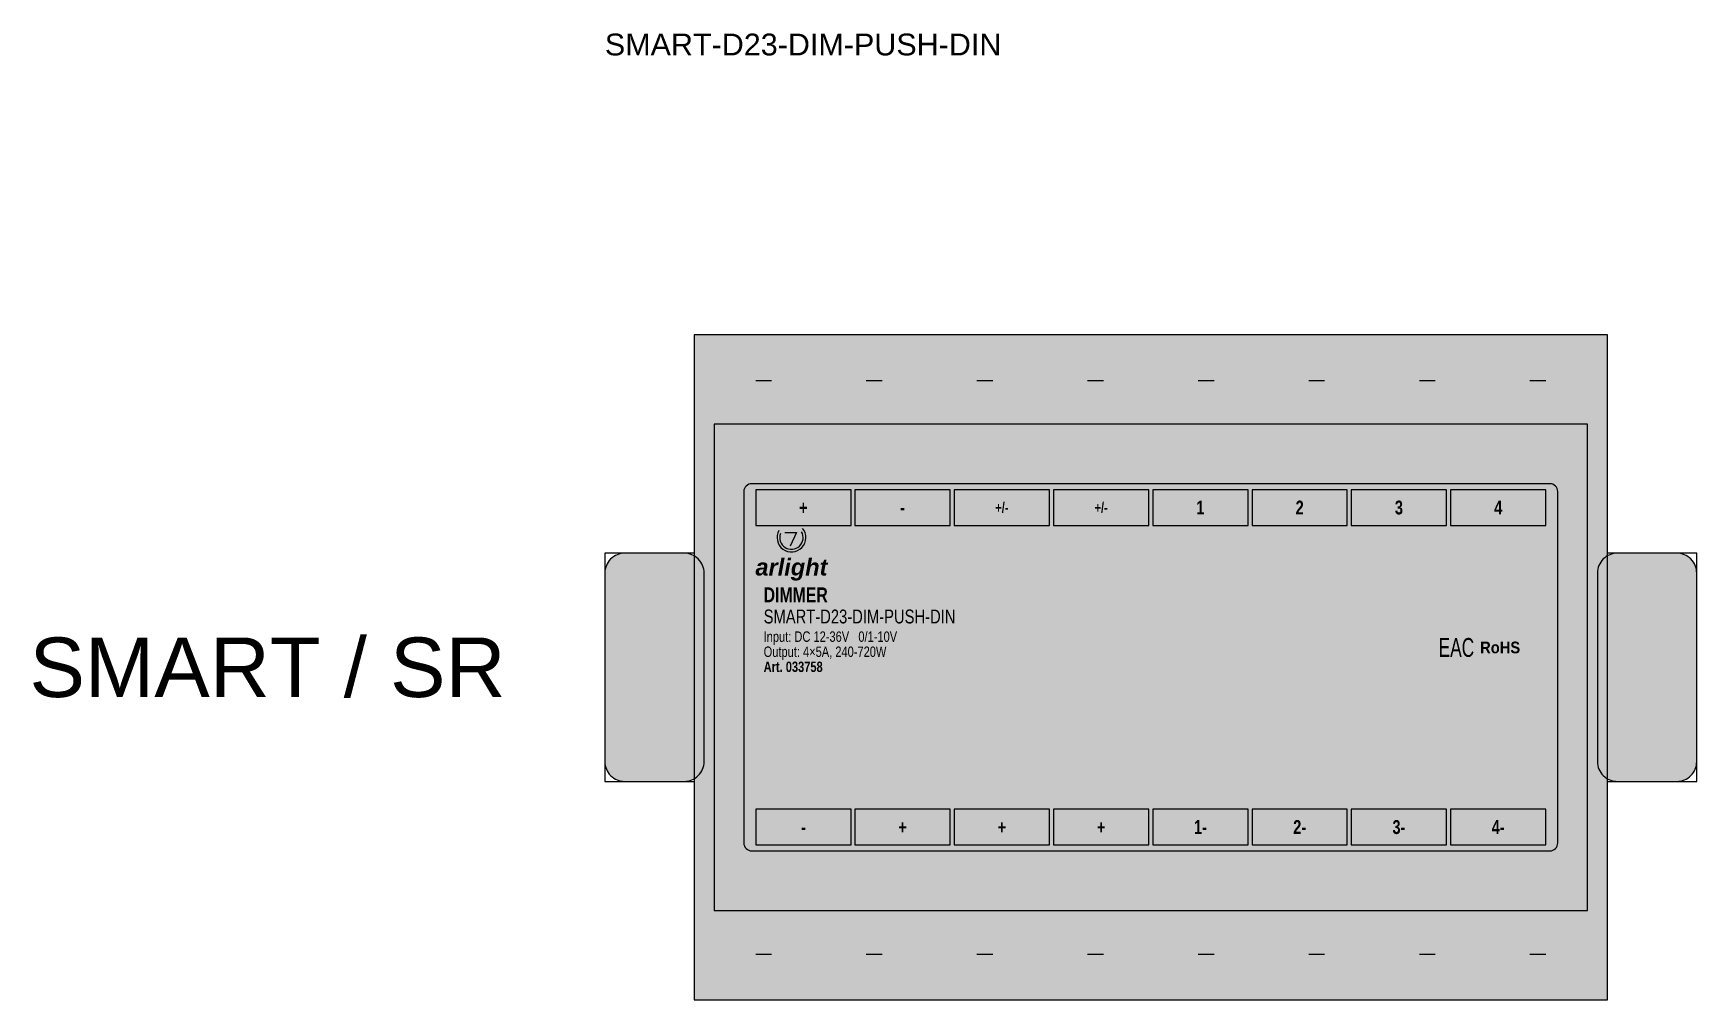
# Model space of a CAD drawing. Header units: millimetres. Extents: x -123 to 1275, y -651 to 54.
# Drawn here: x -57.6 to 110, y -629.1 to -531.7 of the extents above; entities that cross this region are included whole.
import ezdxf
from ezdxf.enums import TextEntityAlignment as Align

# ---------------------------------------------------------------- set-up
doc = ezdxf.new("R2010")
doc.units = ezdxf.units.MM
doc.styles.add('AL_Arial', font='arial.ttf')
doc.styles.add('AL_ArialBd', font='arialbd.ttf')
doc.styles.add('AL_ArialBdI', font='arialbi.ttf')
doc.styles.add('AL_ArialN', font='ARIALN.TTF')

# ---------------------------------------------------------------- blocks, each defined once
blk = doc.blocks.new('SMART-D23-DIM-PUSH-DIN')
at = {"true_color": 0xdddddb}
blk.add_hatch(color=254, dxfattribs=at).paths.add_polyline_path([(9, -33.5), (101, -33.5), (101, 33.5), (9, 33.5)])
at = {"true_color": 0x28282a}
for points in [[(14.5, 27), (17.5, 27, 0.414214), (17.9, 27.4), (17.9, 30.4, 0.414214), (17.5, 30.8), (14.5, 30.8, 0.414214), (14.1, 30.4), (14.1, 27.4, 0.414214)], [(25.64, 27), (28.64, 27, 0.414214), (29.04, 27.4), (29.04, 30.4, 0.414214), (28.64, 30.8), (25.64, 30.8, 0.414214), (25.24, 30.4), (25.24, 27.4, 0.414214)], [(36.79, 27), (39.79, 27, 0.414214), (40.19, 27.4), (40.19, 30.4, 0.414214), (39.79, 30.8), (36.79, 30.8, 0.414214), (36.39, 30.4), (36.39, 27.4, 0.414214)], [(47.93, 27), (50.93, 27, 0.414214), (51.33, 27.4), (51.33, 30.4, 0.414214), (50.93, 30.8), (47.93, 30.8, 0.414214), (47.53, 30.4), (47.53, 27.4, 0.414214)], [(59.07, 27), (62.07, 27, 0.414214), (62.47, 27.4), (62.47, 30.4, 0.414214), (62.07, 30.8), (59.07, 30.8, 0.414214), (58.67, 30.4), (58.67, 27.4, 0.414214)], [(70.21, 27), (73.21, 27, 0.414214), (73.61, 27.4), (73.61, 30.4, 0.414214), (73.21, 30.8), (70.21, 30.8, 0.414214), (69.81, 30.4), (69.81, 27.4, 0.414214)], [(81.36, 27), (84.36, 27, 0.414214), (84.76, 27.4), (84.76, 30.4, 0.414214), (84.36, 30.8), (81.36, 30.8, 0.414214), (80.96, 30.4), (80.96, 27.4, 0.414214)], [(92.5, 27), (95.5, 27, 0.414214), (95.9, 27.4), (95.9, 30.4, 0.414214), (95.5, 30.8), (92.5, 30.8, 0.414214), (92.1, 30.4), (92.1, 27.4, 0.414214)], [(4.31, -3.2), (4.33, -3.2, 0.414214), (6.02, -1.51), (6.02, 1.51, 0.414214), (4.33, 3.2), (4.31, 3.2, 0.414214), (2.62, 1.51), (2.62, -1.51, 0.414214)], [(105.67, -3.2), (105.69, -3.2, 0.414214), (107.38, -1.51), (107.38, 1.51, 0.414214), (105.69, 3.2), (105.67, 3.2, 0.414214), (103.98, 1.51), (103.98, -1.51, 0.414214)], [(14.5, -30.8), (17.5, -30.8, 0.414214), (17.9, -30.4), (17.9, -27.4, 0.414214), (17.5, -27), (14.5, -27, 0.414214), (14.1, -27.4), (14.1, -30.4, 0.414214)], [(25.64, -30.8), (28.64, -30.8, 0.414214), (29.04, -30.4), (29.04, -27.4, 0.414214), (28.64, -27), (25.64, -27, 0.414214), (25.24, -27.4), (25.24, -30.4, 0.414214)], [(36.79, -30.8), (39.79, -30.8, 0.414214), (40.19, -30.4), (40.19, -27.4, 0.414214), (39.79, -27), (36.79, -27, 0.414214), (36.39, -27.4), (36.39, -30.4, 0.414214)], [(47.93, -30.8), (50.93, -30.8, 0.414214), (51.33, -30.4), (51.33, -27.4, 0.414214), (50.93, -27), (47.93, -27, 0.414214), (47.53, -27.4), (47.53, -30.4, 0.414214)], [(59.07, -30.8), (62.07, -30.8, 0.414214), (62.47, -30.4), (62.47, -27.4, 0.414214), (62.07, -27), (59.07, -27, 0.414214), (58.67, -27.4), (58.67, -30.4, 0.414214)], [(70.21, -30.8), (73.21, -30.8, 0.414214), (73.61, -30.4), (73.61, -27.4, 0.414214), (73.21, -27), (70.21, -27, 0.414214), (69.81, -27.4), (69.81, -30.4, 0.414214)], [(81.36, -30.8), (84.36, -30.8, 0.414214), (84.76, -30.4), (84.76, -27.4, 0.414214), (84.36, -27), (81.36, -27, 0.414214), (80.96, -27.4), (80.96, -30.4, 0.414214)], [(92.5, -30.8), (95.5, -30.8, 0.414214), (95.9, -30.4), (95.9, -27.4, 0.414214), (95.5, -27), (92.5, -27, 0.414214), (92.1, -27.4), (92.1, -30.4, 0.414214)]]:
    blk.add_hatch(color=250, dxfattribs=at).paths.add_polyline_path(points)
at = {"true_color": 0x42965c}
h = blk.add_hatch(color=105, dxfattribs=at)
edge = h.paths.add_edge_path()
edge.add_arc((16, 28.9), 1.35, 0, 360)
h = blk.add_hatch(color=105, dxfattribs=at)
edge = h.paths.add_edge_path()
edge.add_arc((27.14, 28.9), 1.35, 0, 360)
h = blk.add_hatch(color=105, dxfattribs=at)
edge = h.paths.add_edge_path()
edge.add_arc((38.29, 28.9), 1.35, 0, 360)
h = blk.add_hatch(color=105, dxfattribs=at)
edge = h.paths.add_edge_path()
edge.add_arc((49.43, 28.9), 1.35, 0, 360)
h = blk.add_hatch(color=105, dxfattribs=at)
edge = h.paths.add_edge_path()
edge.add_arc((60.57, 28.9), 1.35, 0, 360)
h = blk.add_hatch(color=105, dxfattribs=at)
edge = h.paths.add_edge_path()
edge.add_arc((71.71, 28.9), 1.35, 0, 360)
h = blk.add_hatch(color=105, dxfattribs=at)
edge = h.paths.add_edge_path()
edge.add_arc((82.86, 28.9), 1.35, 0, 360)
h = blk.add_hatch(color=105, dxfattribs=at)
edge = h.paths.add_edge_path()
edge.add_arc((94, 28.9), 1.35, 0, 360)
at = {"true_color": 0xe6e6e4}
blk.add_hatch(color=254, dxfattribs=at).paths.add_polyline_path([(11, -24.5), (99, -24.5), (99, 24.5), (11, 24.5)])
at = {"true_color": 0x969696}
for points in [[(15.2, 19.5), (15.6, 19.5, 0.414214), (15.9, 19.8), (15.9, 23.2, 0.414214), (15.6, 23.5), (15.2, 23.5, 0.414214), (14.9, 23.2), (14.9, 19.8, 0.414214)], [(19.6, 19.5), (20, 19.5, 0.414214), (20.3, 19.8), (20.3, 23.2, 0.414214), (20, 23.5), (19.6, 23.5, 0.414214), (19.3, 23.2), (19.3, 19.8, 0.414214)], [(24, 19.5), (24.4, 19.5, 0.414214), (24.7, 19.8), (24.7, 23.2, 0.414214), (24.4, 23.5), (24, 23.5, 0.414214), (23.7, 23.2), (23.7, 19.8, 0.414214)], [(28.4, 19.5), (28.8, 19.5, 0.414214), (29.1, 19.8), (29.1, 23.2, 0.414214), (28.8, 23.5), (28.4, 23.5, 0.414214), (28.1, 23.2), (28.1, 19.8, 0.414214)], [(32.8, 19.5), (33.2, 19.5, 0.414214), (33.5, 19.8), (33.5, 23.2, 0.414214), (33.2, 23.5), (32.8, 23.5, 0.414214), (32.5, 23.2), (32.5, 19.8, 0.414214)], [(37.2, 19.5), (37.6, 19.5, 0.414214), (37.9, 19.8), (37.9, 23.2, 0.414214), (37.6, 23.5), (37.2, 23.5, 0.414214), (36.9, 23.2), (36.9, 19.8, 0.414214)], [(41.6, 19.5), (42, 19.5, 0.414214), (42.3, 19.8), (42.3, 23.2, 0.414214), (42, 23.5), (41.6, 23.5, 0.414214), (41.3, 23.2), (41.3, 19.8, 0.414214)], [(46, 19.5), (46.4, 19.5, 0.414214), (46.7, 19.8), (46.7, 23.2, 0.414214), (46.4, 23.5), (46, 23.5, 0.414214), (45.7, 23.2), (45.7, 19.8, 0.414214)], [(50.4, 19.5), (50.8, 19.5, 0.414214), (51.1, 19.8), (51.1, 23.2, 0.414214), (50.8, 23.5), (50.4, 23.5, 0.414214), (50.1, 23.2), (50.1, 19.8, 0.414214)], [(54.8, 19.5), (55.2, 19.5, 0.414214), (55.5, 19.8), (55.5, 23.2, 0.414214), (55.2, 23.5), (54.8, 23.5, 0.414214), (54.5, 23.2), (54.5, 19.8, 0.414214)], [(59.2, 19.5), (59.6, 19.5, 0.414214), (59.9, 19.8), (59.9, 23.2, 0.414214), (59.6, 23.5), (59.2, 23.5, 0.414214), (58.9, 23.2), (58.9, 19.8, 0.414214)], [(63.6, 19.5), (64, 19.5, 0.414214), (64.3, 19.8), (64.3, 23.2, 0.414214), (64, 23.5), (63.6, 23.5, 0.414214), (63.3, 23.2), (63.3, 19.8, 0.414214)], [(68, 19.5), (68.4, 19.5, 0.414214), (68.7, 19.8), (68.7, 23.2, 0.414214), (68.4, 23.5), (68, 23.5, 0.414214), (67.7, 23.2), (67.7, 19.8, 0.414214)], [(72.4, 19.5), (72.8, 19.5, 0.414214), (73.1, 19.8), (73.1, 23.2, 0.414214), (72.8, 23.5), (72.4, 23.5, 0.414214), (72.1, 23.2), (72.1, 19.8, 0.414214)], [(76.8, 19.5), (77.2, 19.5, 0.414214), (77.5, 19.8), (77.5, 23.2, 0.414214), (77.2, 23.5), (76.8, 23.5, 0.414214), (76.5, 23.2), (76.5, 19.8, 0.414214)], [(81.2, 19.5), (81.6, 19.5, 0.414214), (81.9, 19.8), (81.9, 23.2, 0.414214), (81.6, 23.5), (81.2, 23.5, 0.414214), (80.9, 23.2), (80.9, 19.8, 0.414214)], [(85.6, 19.5), (86, 19.5, 0.414214), (86.3, 19.8), (86.3, 23.2, 0.414214), (86, 23.5), (85.6, 23.5, 0.414214), (85.3, 23.2), (85.3, 19.8, 0.414214)], [(90, 19.5), (90.4, 19.5, 0.414214), (90.7, 19.8), (90.7, 23.2, 0.414214), (90.4, 23.5), (90, 23.5, 0.414214), (89.7, 23.2), (89.7, 19.8, 0.414214)], [(94.4, 19.5), (94.8, 19.5, 0.414214), (95.1, 19.8), (95.1, 23.2, 0.414214), (94.8, 23.5), (94.4, 23.5, 0.414214), (94.1, 23.2), (94.1, 19.8, 0.414214)], [(15.2, -23.5), (15.6, -23.5, 0.414214), (15.9, -23.2), (15.9, -19.8, 0.414214), (15.6, -19.5), (15.2, -19.5, 0.414214), (14.9, -19.8), (14.9, -23.2, 0.414214)], [(19.6, -23.5), (20, -23.5, 0.414214), (20.3, -23.2), (20.3, -19.8, 0.414214), (20, -19.5), (19.6, -19.5, 0.414214), (19.3, -19.8), (19.3, -23.2, 0.414214)], [(24, -23.5), (24.4, -23.5, 0.414214), (24.7, -23.2), (24.7, -19.8, 0.414214), (24.4, -19.5), (24, -19.5, 0.414214), (23.7, -19.8), (23.7, -23.2, 0.414214)], [(28.4, -23.5), (28.8, -23.5, 0.414214), (29.1, -23.2), (29.1, -19.8, 0.414214), (28.8, -19.5), (28.4, -19.5, 0.414214), (28.1, -19.8), (28.1, -23.2, 0.414214)], [(32.8, -23.5), (33.2, -23.5, 0.414214), (33.5, -23.2), (33.5, -19.8, 0.414214), (33.2, -19.5), (32.8, -19.5, 0.414214), (32.5, -19.8), (32.5, -23.2, 0.414214)], [(37.2, -23.5), (37.6, -23.5, 0.414214), (37.9, -23.2), (37.9, -19.8, 0.414214), (37.6, -19.5), (37.2, -19.5, 0.414214), (36.9, -19.8), (36.9, -23.2, 0.414214)], [(41.6, -23.5), (42, -23.5, 0.414214), (42.3, -23.2), (42.3, -19.8, 0.414214), (42, -19.5), (41.6, -19.5, 0.414214), (41.3, -19.8), (41.3, -23.2, 0.414214)], [(46, -23.5), (46.4, -23.5, 0.414214), (46.7, -23.2), (46.7, -19.8, 0.414214), (46.4, -19.5), (46, -19.5, 0.414214), (45.7, -19.8), (45.7, -23.2, 0.414214)], [(50.4, -23.5), (50.8, -23.5, 0.414214), (51.1, -23.2), (51.1, -19.8, 0.414214), (50.8, -19.5), (50.4, -19.5, 0.414214), (50.1, -19.8), (50.1, -23.2, 0.414214)], [(54.8, -23.5), (55.2, -23.5, 0.414214), (55.5, -23.2), (55.5, -19.8, 0.414214), (55.2, -19.5), (54.8, -19.5, 0.414214), (54.5, -19.8), (54.5, -23.2, 0.414214)], [(59.2, -23.5), (59.6, -23.5, 0.414214), (59.9, -23.2), (59.9, -19.8, 0.414214), (59.6, -19.5), (59.2, -19.5, 0.414214), (58.9, -19.8), (58.9, -23.2, 0.414214)], [(63.6, -23.5), (64, -23.5, 0.414214), (64.3, -23.2), (64.3, -19.8, 0.414214), (64, -19.5), (63.6, -19.5, 0.414214), (63.3, -19.8), (63.3, -23.2, 0.414214)], [(68, -23.5), (68.4, -23.5, 0.414214), (68.7, -23.2), (68.7, -19.8, 0.414214), (68.4, -19.5), (68, -19.5, 0.414214), (67.7, -19.8), (67.7, -23.2, 0.414214)], [(72.4, -23.5), (72.8, -23.5, 0.414214), (73.1, -23.2), (73.1, -19.8, 0.414214), (72.8, -19.5), (72.4, -19.5, 0.414214), (72.1, -19.8), (72.1, -23.2, 0.414214)], [(76.8, -23.5), (77.2, -23.5, 0.414214), (77.5, -23.2), (77.5, -19.8, 0.414214), (77.2, -19.5), (76.8, -19.5, 0.414214), (76.5, -19.8), (76.5, -23.2, 0.414214)], [(81.2, -23.5), (81.6, -23.5, 0.414214), (81.9, -23.2), (81.9, -19.8, 0.414214), (81.6, -19.5), (81.2, -19.5, 0.414214), (80.9, -19.8), (80.9, -23.2, 0.414214)], [(85.6, -23.5), (86, -23.5, 0.414214), (86.3, -23.2), (86.3, -19.8, 0.414214), (86, -19.5), (85.6, -19.5, 0.414214), (85.3, -19.8), (85.3, -23.2, 0.414214)], [(90, -23.5), (90.4, -23.5, 0.414214), (90.7, -23.2), (90.7, -19.8, 0.414214), (90.4, -19.5), (90, -19.5, 0.414214), (89.7, -19.8), (89.7, -23.2, 0.414214)], [(94.4, -23.5), (94.8, -23.5, 0.414214), (95.1, -23.2), (95.1, -19.8, 0.414214), (94.8, -19.5), (94.4, -19.5, 0.414214), (94.1, -19.8), (94.1, -23.2, 0.414214)]]:
    blk.add_hatch(color=252, dxfattribs=at).paths.add_polyline_path(points)
at = {"true_color": 0xeeeeec}
blk.add_hatch(color=7, dxfattribs=at).paths.add_polyline_path([(14.8, -18.5), (95.2, -18.5, 0.414214), (96, -17.7), (96, 17.7, 0.414214), (95.2, 18.5), (14.8, 18.5, 0.414214), (14, 17.7), (14, -17.7, 0.414214)])
at = {"true_color": 0xdfdfdd}
for points in [[(2, -11.5), (8, -11.5, 0.414214), (10, -9.5), (10, 9.5, 0.414214), (8, 11.5), (2, 11.5, 0.414214), (0, 9.5), (0, -9.5, 0.414214)], [(102, -11.5), (108, -11.5, 0.414214), (110, -9.5), (110, 9.5, 0.414214), (108, 11.5), (102, 11.5, 0.414214), (100, 9.5), (100, -9.5, 0.414214)]]:
    blk.add_hatch(color=254, dxfattribs=at).paths.add_polyline_path(points)
at = {"true_color": 0x42965c}
h = blk.add_hatch(color=105, dxfattribs=at)
edge = h.paths.add_edge_path()
edge.add_arc((16, -28.9), 1.35, 0, 360)
h = blk.add_hatch(color=105, dxfattribs=at)
edge = h.paths.add_edge_path()
edge.add_arc((27.14, -28.9), 1.35, 0, 360)
h = blk.add_hatch(color=105, dxfattribs=at)
edge = h.paths.add_edge_path()
edge.add_arc((38.29, -28.9), 1.35, 0, 360)
h = blk.add_hatch(color=105, dxfattribs=at)
edge = h.paths.add_edge_path()
edge.add_arc((49.43, -28.9), 1.35, 0, 360)
h = blk.add_hatch(color=105, dxfattribs=at)
edge = h.paths.add_edge_path()
edge.add_arc((60.57, -28.9), 1.35, 0, 360)
h = blk.add_hatch(color=105, dxfattribs=at)
edge = h.paths.add_edge_path()
edge.add_arc((71.71, -28.9), 1.35, 0, 360)
h = blk.add_hatch(color=105, dxfattribs=at)
edge = h.paths.add_edge_path()
edge.add_arc((82.86, -28.9), 1.35, 0, 360)
h = blk.add_hatch(color=105, dxfattribs=at)
edge = h.paths.add_edge_path()
edge.add_arc((94, -28.9), 1.35, 0, 360)
at = {"color": 109, "true_color": 0x1c5432}
for p, q in [((15.2, 28.9), (16.8, 28.9)), ((26.34, 28.9), (27.94, 28.9)), ((37.49, 28.9), (39.09, 28.9)), ((48.63, 28.9), (50.23, 28.9)), ((59.77, 28.9), (61.37, 28.9)), ((70.91, 28.9), (72.51, 28.9)), ((82.06, 28.9), (83.66, 28.9)), ((93.2, 28.9), (94.8, 28.9)), ((15.2, -28.9), (16.8, -28.9)), ((26.34, -28.9), (27.94, -28.9)), ((37.49, -28.9), (39.09, -28.9)), ((48.63, -28.9), (50.23, -28.9)), ((59.77, -28.9), (61.37, -28.9)), ((70.91, -28.9), (72.51, -28.9)), ((82.06, -28.9), (83.66, -28.9)), ((93.2, -28.9), (94.8, -28.9))]:
    blk.add_line(p, q, dxfattribs=at)
blk.add_lwpolyline([(0, -11.5), (9, -11.5), (9, -33.5), (101, -33.5), (101, -11.5), (110, -11.5), (110, 11.5), (101, 11.5), (101, 33.5), (9, 33.5), (9, 11.5), (0, 11.5)], close=True)
at = {"color": 253, "true_color": 0xb0b0ae}
for points in [[(9, -33.5), (101, -33.5), (101, 33.5), (9, 33.5)], [(11, -24.5), (99, -24.5), (99, 24.5), (11, 24.5)]]:
    blk.add_lwpolyline(points, close=True, dxfattribs=at)
for points in [[(14.8, -18.5), (95.2, -18.5, 0.414214), (96, -17.7), (96, 17.7, 0.414214), (95.2, 18.5), (14.8, 18.5, 0.414214), (14, 17.7), (14, -17.7, 0.414214)], [(2, -11.5), (8, -11.5, 0.414214), (10, -9.5), (10, 9.5, 0.414214), (8, 11.5), (2, 11.5, 0.414214), (0, 9.5), (0, -9.5, 0.414214)], [(102, -11.5), (108, -11.5, 0.414214), (110, -9.5), (110, 9.5, 0.414214), (108, 11.5), (102, 11.5, 0.414214), (100, 9.5), (100, -9.5, 0.414214)]]:
    blk.add_lwpolyline(points, format="xyb", close=True, dxfattribs=at)
at = {"color": 149, "true_color": 0x464648}
for points in [[(15.2, 14.3), (24.8, 14.3), (24.8, 17.9), (15.2, 17.9)], [(25.2, 14.3), (34.8, 14.3), (34.8, 17.9), (25.2, 17.9)], [(35.2, 14.3), (44.8, 14.3), (44.8, 17.9), (35.2, 17.9)], [(45.2, 14.3), (54.8, 14.3), (54.8, 17.9), (45.2, 17.9)], [(55.2, 14.3), (64.8, 14.3), (64.8, 17.9), (55.2, 17.9)], [(65.2, 14.3), (74.8, 14.3), (74.8, 17.9), (65.2, 17.9)], [(75.2, 14.3), (84.8, 14.3), (84.8, 17.9), (75.2, 17.9)], [(85.2, 14.3), (94.8, 14.3), (94.8, 17.9), (85.2, 17.9)], [(15.2, -17.9), (24.8, -17.9), (24.8, -14.3), (15.2, -14.3)], [(25.2, -17.9), (34.8, -17.9), (34.8, -14.3), (25.2, -14.3)], [(35.2, -17.9), (44.8, -17.9), (44.8, -14.3), (35.2, -14.3)], [(45.2, -17.9), (54.8, -17.9), (54.8, -14.3), (45.2, -14.3)], [(55.2, -17.9), (64.8, -17.9), (64.8, -14.3), (55.2, -14.3)], [(65.2, -17.9), (74.8, -17.9), (74.8, -14.3), (65.2, -14.3)], [(75.2, -17.9), (84.8, -17.9), (84.8, -14.3), (75.2, -14.3)], [(85.2, -17.9), (94.8, -17.9), (94.8, -14.3), (85.2, -14.3)]]:
    blk.add_lwpolyline(points, close=True, dxfattribs=at)
blk.add_lwpolyline([(18.15, 13.58), (19.31, 13.58), (18.66, 12.21)], dxfattribs=at)
for radius, start, end in [(1.45, 150, 400), (1.18, 160, 390)]:
    blk.add_arc((18.8, 13.07), radius, start, end, dxfattribs=at)
at = {"color": 149, "true_color": 0x464648, "style": 'AL_ArialBd', "width": 0.75}
for s, height, p in [('1', 1.4, (60, 16.1)), ('2', 1.4, (70, 16.1)), ('3', 1.4, (80, 16.1)), ('4', 1.4, (90, 16.1)), ('+', 1.4, (20, 16.1)), ('-', 1.4, (30, 16.1)), ('+/-', 1.05, (40, 16.1)), ('+/-', 1.05, (50, 16.1)), ('-', 1.4, (20, -16.1)), ('+', 1.4, (30, -16.1)), ('+', 1.4, (40, -16.1)), ('+', 1.4, (50, -16.1)), ('1-', 1.4, (60, -16.1)), ('2-', 1.4, (70, -16.1)), ('3-', 1.4, (80, -16.1)), ('4-', 1.4, (90, -16.1))]:
    blk.add_text(s, height=height, dxfattribs=at).set_placement(p, align=Align.MIDDLE_CENTER)
at = {"color": 149, "true_color": 0x464648, "style": 'AL_ArialBdI'}
blk.add_text('arlight', height=1.7, dxfattribs=at).set_placement((18.8, 10.1), align=Align.MIDDLE_CENTER)
at = {"color": 149, "true_color": 0x464648}
for s, height, style, width, p in [('DIMMER', 1.5, 'AL_ArialBd', 0.76, (16, 7.3)), ('SMART-D23-DIM-PUSH-DIN', 1.4, 'AL_Arial', 0.76, (16, 5.12)), ('Input: DC 12-36V   0/1-10V', 1.05, 'AL_Arial', 0.76, (16, 3.09)), ('Output: 4×5A, 240-720W', 1.05, 'AL_Arial', 0.76, (16, 1.57)), ('EAC', 1.9, 'AL_ArialN', 0.8, (84, 2)), ('RoHS', 1.178, 'AL_ArialBd', 0.9, (88.18, 2)), ('Art. 033758', 1.05, 'AL_ArialBd', 0.76, (16, 0.05))]:
    blk.add_text(s, height=height, dxfattribs=dict(at, style=style, width=width)).set_placement(p, align=Align.MIDDLE_LEFT)

msp = doc.modelspace()

# ---------------------------------------------------------------- block references
msp.add_blockref('SMART-D23-DIM-PUSH-DIN', (0, -595.6))

# ---------------------------------------------------------------- texts
at = {"style": 'AL_Arial'}
msp.add_text('SMART-D23-DIM-PUSH-DIN', height=2.2, dxfattribs=at).set_placement((0, -534.6), align=Align.BOTTOM_LEFT)
msp.add_text('SMART / SR', height=6, dxfattribs=at).set_placement((-10, -595.6), align=Align.MIDDLE_RIGHT)

doc.saveas('drawing.dxf')
